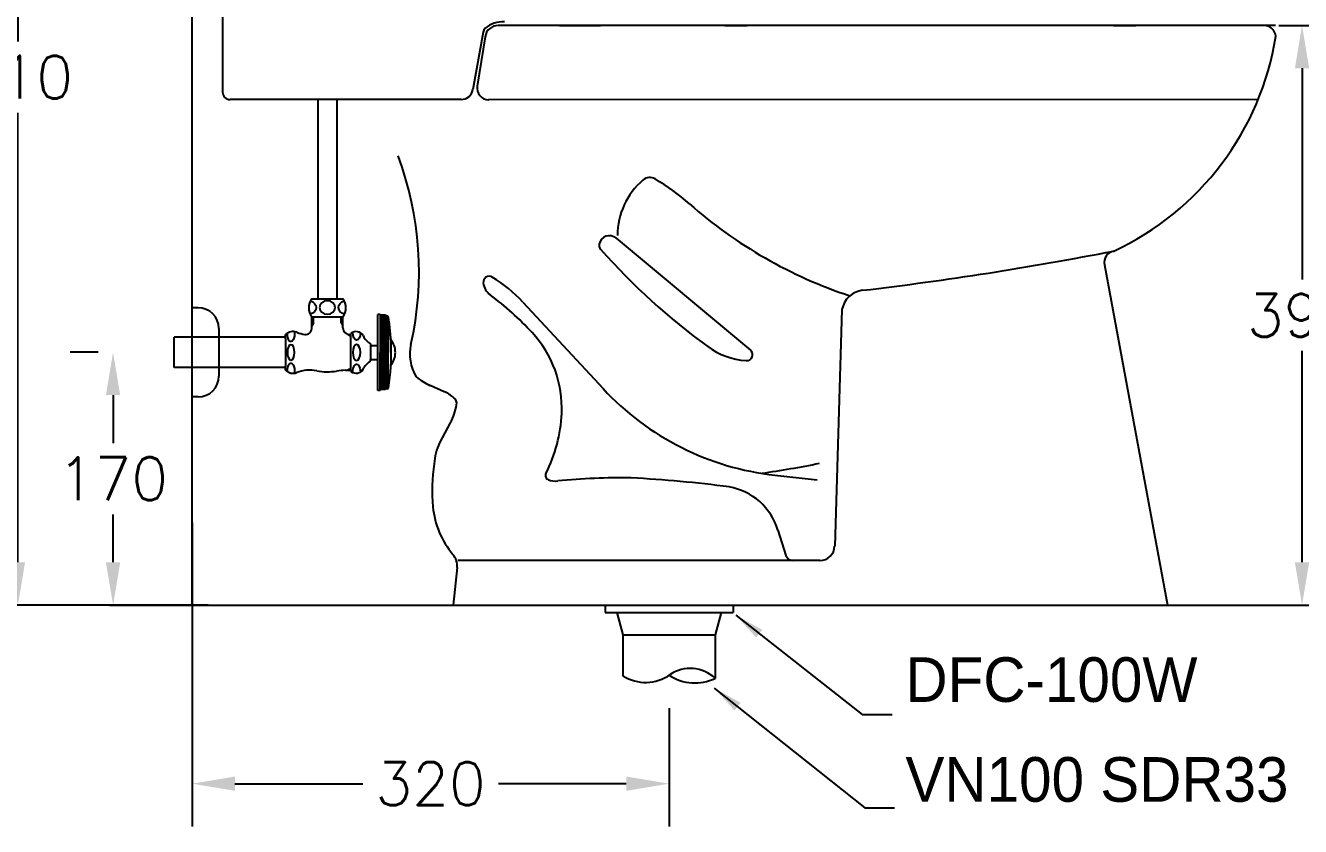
# Model space of a CAD drawing. Extents: x 66481 to 68906, y 58061 to 61491.
# Drawn here: x 66965 to 67822, y 58816 to 59354 of the extents above; entities that cross this region are included whole.
import ezdxf

# ---------------------------------------------------------------- set-up
doc = ezdxf.new("R2010")
doc.units = 0
doc.header["$MEASUREMENT"] = 0
doc.layers.get('Defpoints').update_dxf_attribs({"linetype": 'CONTINUOUS'})
for name, color, linetype in [('3', 3, 'CONTINUOUS'), ('6', 5, 'CONTINUOUS'), ('DEFAULT', 7, 'CONTINUOUS'), ('Dim', 4, 'CONTINUOUS'), ('MAIN', 7, 'CONTINUOUS')]:
    doc.layers.add(name, color=color, linetype=linetype)
doc.layers.add('AM_6', color=2, linetype='CONTINUOUS', lineweight=30)
doc.styles.add('h', font='', dxfattribs={"height": 30})
doc.styles.get("Standard").update_dxf_attribs({"font": 'txt.shx', "bigfont": 'ghs.shx'})
doc.styles.get('h').set_extended_font_data('Haansoft Batang')
doc.dimstyles.new('SERIM', dxfattribs={"dimscale": 10, "dimtxt": 3, "dimasz": 2, "dimexe": 1, "dimexo": 1.5, "dimgap": 1, "dimtad": 1, "dimtoh": 1, "dimdec": 0, "dimdsep": 46, "dimtxsty": 'h', "dimcen": -0.3, "dimclrt": 2, "dimadec": 0, "dimazin": 0, "dimtfac": 1, "dimtdec": 0, "dimtmove": 1, "dimatfit": 3, "dimfxl": 0, "dimtolj": 1, "dimtzin": 0, "dimarcsym": 0})
doc.dimstyles.get("Standard").update_dxf_attribs({"dimtxt": 0.18, "dimasz": 0.18, "dimexe": 0.18, "dimexo": 0.0625, "dimgap": 0.09, "dimtad": 0, "dimtih": 1, "dimtoh": 1, "dimdec": 4, "dimzin": 0, "dimdsep": 46, "dimtxsty": 'Standard', "dimcen": 0.09, "dimadec": 0, "dimazin": 0, "dimtfac": 1, "dimtdec": 4, "dimtofl": 0, "dimtmove": 0, "dimatfit": 0, "dimfxl": 0, "dimtolj": 1, "dimtzin": 0, "dimarcsym": 0})

# ---------------------------------------------------------------- blocks, each defined once
blk = doc.blocks.new('*D34')
at = {"layer": 'Defpoints', "color": 0}
for p in [(67023.76, 59134.4), (67023.76, 59134.4), (67057.36, 58964.4)]:
    blk.add_point(p, dxfattribs=at)
at = {"layer": 'Dim', "color": 0, "lineweight": -2}
for p, q in [((67013.76, 59134.4), (66994.96, 59134.4)), ((67023.76, 59105.6), (67023.76, 59073.4)), ((67023.76, 58993.2), (67023.76, 59025.4)), ((67047.36, 58964.4), (66994.96, 58964.4))]:
    blk.add_line(p, q, dxfattribs=at)
at = {"layer": 'Dim', "color": 0}
for points in [[(67018.96, 59105.6), (67028.56, 59105.6), (67023.76, 59134.4)], [(67018.96, 58993.2), (67028.56, 58993.2), (67023.76, 58964.4)]]:
    blk.add_solid(points, dxfattribs=at)
at = {"layer": 'Dim', "color": 0, "insert": (67023.76, 59049.4), "char_height": 40, "attachment_point": 5}
blk.add_mtext('\\A1;{\\Ftxt,ghs|c129;\\H0.72x;170}', dxfattribs=at)
blk = doc.blocks.new('*D39')
at = {"layer": 'Defpoints', "color": 0}
for p in [(67097.75, 59674.56), (66959.83, 58964.4), (67097.75, 58964.4)]:
    blk.add_point(p, dxfattribs=at)
at = {"layer": 'Dim', "color": 0, "lineweight": -2}
for p, q in [((67087.75, 59674.56), (66931.03, 59674.56)), ((66959.83, 59645.76), (66959.83, 59343.48)), ((66959.83, 58993.2), (66959.83, 59295.48)), ((67087.75, 58964.4), (66931.03, 58964.4))]:
    blk.add_line(p, q, dxfattribs=at)
at = {"layer": 'Dim', "color": 0}
for points in [[(66955.03, 59645.76), (66964.63, 59645.76), (66959.83, 59674.56)], [(66955.03, 58993.2), (66964.63, 58993.2), (66959.83, 58964.4)]]:
    blk.add_solid(points, dxfattribs=at)
at = {"layer": 'Dim', "color": 0, "insert": (66959.83, 59319.48), "char_height": 28.8, "attachment_point": 5}
blk.add_mtext('\\A1;710', dxfattribs=at)
blk = doc.blocks.new('*D40')
at = {"layer": 'Defpoints', "color": 0}
for p in [(67797.12, 59354.19), (67797.12, 58964.4), (67822.7, 58964.4)]:
    blk.add_point(p, dxfattribs=at)
at = {"layer": 'Dim', "color": 0, "lineweight": -2}
for p, q in [((67807.12, 59354.19), (67851.5, 59354.19)), ((67822.7, 59325.39), (67822.7, 59183.3)), ((67822.7, 58993.2), (67822.7, 59135.3)), ((67807.12, 58964.4), (67851.5, 58964.4))]:
    blk.add_line(p, q, dxfattribs=at)
at = {"layer": 'Dim', "color": 0}
for points in [[(67817.9, 59325.39), (67827.5, 59325.39), (67822.7, 59354.19)], [(67817.9, 58993.2), (67827.5, 58993.2), (67822.7, 58964.4)]]:
    blk.add_solid(points, dxfattribs=at)
at = {"layer": 'Dim', "color": 0, "insert": (67822.7, 59159.3), "char_height": 28.8, "attachment_point": 5}
blk.add_mtext('\\A1;390', dxfattribs=at)
blk = doc.blocks.new('*D35')
at = {"layer": 'Defpoints', "color": 0}
for p in [(67076.88, 58964.4), (67397.36, 58905.1), (67076.88, 58844.3)]:
    blk.add_point(p, dxfattribs=at)
at = {"layer": 'Dim', "color": 0, "lineweight": -2}
for p, q in [((67076.88, 58954.4), (67076.88, 58815.5)), ((67397.36, 58895.1), (67397.36, 58815.5)), ((67105.68, 58844.3), (67191.52, 58844.3)), ((67368.56, 58844.3), (67282.72, 58844.3))]:
    blk.add_line(p, q, dxfattribs=at)
at = {"layer": 'Dim', "color": 0}
for points in [[(67105.68, 58849.1), (67105.68, 58839.5), (67076.88, 58844.3)], [(67368.56, 58849.1), (67368.56, 58839.5), (67397.36, 58844.3)]]:
    blk.add_solid(points, dxfattribs=at)
at = {"layer": 'Dim', "color": 0, "insert": (67237.12, 58844.3), "char_height": 28.8, "attachment_point": 5}
blk.add_mtext('\\A1;320', dxfattribs=at)

msp = doc.modelspace()

# ---------------------------------------------------------------- linework, layer by layer
at = {"layer": '3', "color": 0}
msp.add_line((67257.61, 59304.4), (67102.36, 59304.4), dxfattribs=at)
at = {"layer": '6', "color": 0}
for p, q in [((67161.38, 59304.4), (67161.38, 59170.31)), ((67174.08, 59304.4), (67174.08, 59170.31)), ((67157.23, 59170.31), (67161.38, 59170.31)), ((67161.38, 59170.31), (67178.23, 59170.31)), ((67203.23, 59159.81), (67201.73, 59159.81)), ((67201.73, 59158.81), (67201.73, 59159.81)), ((67203.23, 59159.61), (67203.23, 59159.81)), ((67203.23, 59159.61), (67203.23, 59134.31)), ((67206.73, 59159.31), (67203.53, 59159.31)), ((67206.73, 59159.31), (67206.73, 59134.31)), ((67207.23, 59158.81), (67206.73, 59159.31)), ((67157.23, 59158.31), (67178.23, 59158.31)), ((67157.23, 59150.4), (67157.23, 59158.31)), ((67157.23, 59154.31), (67158.48, 59154.31)), ((67158.48, 59154.31), (67157.23, 59152.14)), ((67158.48, 59154.31), (67158.48, 59158.31)), ((67176.98, 59154.31), (67176.98, 59158.31)), ((67176.98, 59154.31), (67178.23, 59154.31)), ((67176.98, 59154.31), (67178.23, 59152.14)), ((67178.23, 59150.81), (67178.23, 59158.31)), ((67201.73, 59134.31), (67201.73, 59158.81)), ((67206.73, 59158.9), (67203.23, 59158.9)), ((67206.73, 59157.9), (67203.23, 59157.9)), ((67206.73, 59156.9), (67203.23, 59156.9)), ((67206.73, 59155.9), (67203.23, 59155.9)), ((67206.73, 59154.9), (67203.23, 59154.9)), ((67206.73, 59153.9), (67203.23, 59153.9)), ((67206.73, 59152.9), (67203.23, 59152.9)), ((67206.73, 59151.9), (67203.23, 59151.9)), ((67206.73, 59150.9), (67203.23, 59150.9)), ((67207.23, 59158.81), (67207.23, 59134.31)), ((67208.05, 59158.81), (67207.23, 59158.81)), ((67208.64, 59158.31), (67208.64, 59134.31)), ((67139.73, 59143.56), (67139.73, 59146.31)), ((67139.73, 59143.56), (67139.73, 59125.06)), ((67182.73, 59145.56), (67181.43, 59146.5)), ((67182.73, 59145.56), (67182.73, 59146.31)), ((67182.73, 59146.31), (67183.64, 59146.31)), ((67182.73, 59145.56), (67183.64, 59145.56)), ((67183.64, 59146.31), (67183.64, 59147.03)), ((67183.64, 59122.31), (67183.64, 59146.31)), ((67191.75, 59145.63), (67192.31, 59144.67)), ((67206.73, 59149.9), (67203.23, 59149.9)), ((67206.73, 59148.9), (67203.23, 59148.9)), ((67206.73, 59147.9), (67203.23, 59147.9)), ((67206.73, 59146.9), (67203.23, 59146.9)), ((67206.73, 59145.9), (67203.23, 59145.9)), ((67206.73, 59144.9), (67203.23, 59144.9)), ((67206.73, 59143.9), (67203.23, 59143.9)), ((67206.73, 59142.9), (67203.23, 59142.9)), ((67206.73, 59141.9), (67203.23, 59141.9)), ((67196.64, 59140.04), (67196.64, 59139.06)), ((67196.64, 59139.06), (67196.64, 59129.56)), ((67196.64, 59139.06), (67201.73, 59139.06)), ((67201.73, 59108.81), (67201.73, 59134.31)), ((67206.73, 59140.9), (67203.23, 59140.9)), ((67206.73, 59139.9), (67203.23, 59139.9)), ((67206.73, 59138.9), (67203.23, 59138.9)), ((67206.73, 59137.9), (67203.23, 59137.9)), ((67206.73, 59136.9), (67203.23, 59136.9)), ((67206.73, 59135.9), (67203.23, 59135.9)), ((67206.73, 59134.9), (67203.23, 59134.9)), ((67203.23, 59109.01), (67203.23, 59134.31)), ((67206.73, 59133.72), (67203.23, 59133.72)), ((67206.73, 59109.31), (67206.73, 59134.31)), ((67207.23, 59109.81), (67207.23, 59134.31)), ((67208.64, 59110.31), (67208.64, 59134.31)), ((67139.73, 59122.31), (67139.73, 59125.06)), ((67196.64, 59129.56), (67201.73, 59129.56)), ((67196.64, 59128.58), (67196.64, 59129.56)), ((67206.73, 59132.72), (67203.23, 59132.72)), ((67206.73, 59131.72), (67203.23, 59131.72)), ((67206.73, 59130.72), (67203.23, 59130.72)), ((67206.73, 59129.72), (67203.23, 59129.72)), ((67206.73, 59128.72), (67203.23, 59128.72)), ((67206.73, 59127.72), (67203.23, 59127.72)), ((67206.73, 59126.72), (67203.23, 59126.72)), ((67206.73, 59125.72), (67203.23, 59125.72)), ((67206.73, 59124.72), (67203.23, 59124.72)), ((67139.73, 59124.06), (67139.73, 59123.88)), ((67180.01, 59122.31), (67183.64, 59122.31)), ((67182.73, 59123.06), (67181.43, 59122.31)), ((67182.73, 59122.31), (67182.73, 59123.06)), ((67182.73, 59123.06), (67183.64, 59123.06)), ((67183.64, 59121.59), (67183.64, 59122.31)), ((67191.75, 59122.99), (67192.31, 59123.94)), ((67206.73, 59123.72), (67203.23, 59123.72)), ((67206.73, 59122.72), (67203.23, 59122.72)), ((67206.73, 59121.72), (67203.23, 59121.72)), ((67206.73, 59120.72), (67203.23, 59120.72)), ((67206.73, 59119.72), (67203.23, 59119.72)), ((67206.73, 59118.72), (67203.23, 59118.72)), ((67206.73, 59117.72), (67203.23, 59117.72)), ((67206.73, 59116.72), (67203.23, 59116.72)), ((67203.23, 59108.81), (67201.73, 59108.81)), ((67206.73, 59115.72), (67203.23, 59115.72)), ((67206.73, 59114.72), (67203.23, 59114.72)), ((67206.73, 59113.72), (67203.23, 59113.72)), ((67206.73, 59112.72), (67203.23, 59112.72)), ((67206.73, 59111.72), (67203.23, 59111.72)), ((67206.73, 59110.72), (67203.23, 59110.72)), ((67206.73, 59109.72), (67203.23, 59109.72)), ((67203.23, 59108.81), (67203.23, 59109.01)), ((67206.73, 59109.31), (67203.53, 59109.31)), ((67207.23, 59109.81), (67206.73, 59109.31)), ((67208.05, 59109.81), (67207.23, 59109.81))]:
    msp.add_line(p, q, dxfattribs=at)
for centre, radius, start, end in [((67165.23, 59164.31), 10, 143.1301, 216.8699), ((67170.23, 59164.31), 10, 323.1301, 36.8699), ((67203.53, 59159.61), 0.3, 180, 270), ((67153.23, 59150.4), 4, 262.28832, 0), ((67182.73, 59150.81), 4.5, 180, 270), ((67208.05, 59158.11), 0.7, 9.49341, 90), ((67065.73, 59134.31), 145, 1.94314, 9.49341), ((67144.63, 59141.32), 7, 69.03386, 134.51294), ((67156.02, 59171.04), 24.83, 249.03386, 262.28832), ((67187.11, 59142.95), 5.36, 30, 130.43057), ((67204.43, 59151.67), 14, 210, 236.19018), ((67199.47, 59134.26), 14, 0.24727, 38.21407), ((67065.73, 59134.31), 145, 350.50659, 1.94314), ((67199.47, 59134.39), 14, 321.78593, 359.75273), ((67204.43, 59116.94), 14, 123.80982, 150), ((67144.63, 59127.3), 7, 225.5, 290.96614), ((67156.02, 59097.58), 24.83, 79.26272, 110.96614), ((67167.73, 59159.31), 38, 259.26273, 279.30483), ((67180.01, 59084.31), 38, 90, 99.30482), ((67187.11, 59125.67), 5.36, 229.56943, 330), ((67203.53, 59109.01), 0.3, 90, 180), ((67208.05, 59110.51), 0.7, 270, 350.50659)]:
    msp.add_arc(centre, radius, start, end, dxfattribs=at)
at = {"layer": '6', "color": 0, "extrusion": (0, 0, -1)}
for centre, major_axis, ratio, start_param, end_param in [((67155.04, 59164.54), (-5.23, 0), 0.866391, 1.824119, 4.49897), ((67180.5, 59164.54), (-5.23, 0), 0.866391, 4.942097, 7.58465), ((67143.29, 59146.81), (0, -5.22), 0.46009, 4.433611, 7.934688), ((67187.4, 59147.9), (0, -5.4), 0.478204, 4.79078, 7.834251), ((67143.29, 59121.9), (0, -5.22), 0.46009, 1.472186, 5.009627), ((67187.4, 59120.99), (0, -5.4), 0.478204, 1.540108, 4.68362)]:
    msp.add_ellipse(centre, major_axis=major_axis, ratio=ratio, start_param=start_param, end_param=end_param, dxfattribs=at)
for centre, major_axis, ratio in [((67167.73, 59164.54), (-5.23, 0), 0.866391), ((67143.29, 59134.31), (0, -5.22), 0.46009), ((67187.4, 59134.31), (0, -5.4), 0.478204)]:
    msp.add_ellipse(centre, major_axis=major_axis, ratio=ratio, dxfattribs=at)
at = {"layer": 'DEFAULT', "color": 7}
msp.add_line((67021.34, 58964.4), (67132.42, 58964.4), dxfattribs=at)
at = {"layer": 'Dim', "color": 0}
msp.add_line((67097.36, 59636.06), (67097.36, 59309.4), dxfattribs=at)
at = {"layer": 'Dim', "color": 7}
msp.add_line((67076.88, 59019.94), (67076.88, 58908.86), dxfattribs=at)
at = {"layer": 'Dim', "color": 0}
for centre, radius, start, end in [((67285.5, 59338.69), 17.93, 85.87096, 130.63204), ((67277.3, 59348.71), 5, 134.10732, 169.86512), ((67102.36, 59309.4), 5, 180, 270)]:
    msp.add_arc(centre, radius, start, end, dxfattribs=at)
at = {"layer": 'MAIN', "color": 0}
for p, q in [((67076.88, 58964.4), (67076.88, 60690.67)), ((67272.38, 59349.59), (67265.49, 59311.04)), ((67804.86, 59354.19), (67282.62, 59354.19)), ((67797.12, 59354.19), (67297.37, 59354.19)), ((67323.74, 59354.19), (67351.41, 59354.19)), ((67434.76, 59354.19), (67449.76, 59354.19)), ((67696.11, 59354.19), (67711.11, 59354.19)), ((67273.74, 59346.62), (67268.4, 59313.46)), ((67249.49, 59304.4), (67102.36, 59304.4)), ((67793.21, 59304.39), (67276.09, 59304.19)), ((67361.79, 59211.17), (67452.02, 59135.86)), ((67689.88, 59193.24), (67732.36, 58964.4)), ((67299.11, 59168.22), (67352.98, 59110.04)), ((67080.88, 59164.4), (67076.88, 59164.4)), ((67076.88, 59104.4), (67076.88, 59164.4)), ((67513.57, 59163.2), (67508.65, 59004.11)), ((67094.88, 59150.4), (67094.88, 59118.4)), ((67064.88, 59124.15), (67064.88, 59144.65)), ((67076.88, 59144.65), (67064.88, 59144.65)), ((67139.73, 59144.65), (67072.36, 59144.65)), ((67076.88, 59124.15), (67064.88, 59124.15)), ((67139.73, 59124.15), (67075.36, 59124.15)), ((67246.26, 59107.92), (67236.84, 59112.14)), ((67080.88, 59104.4), (67076.88, 59104.4)), ((67250.38, 59087), (67243.04, 59073.47)), ((67468.55, 59051.83), (67496.86, 59048.72)), ((67470.49, 59014.72), (67475.92, 58997.87)), ((67254.89, 58989.6), (67252.36, 58964.4)), ((67498.66, 58994.4), (67255.34, 58994.4)), ((67057.36, 58964.4), (68531.38, 58964.4)), ((67354.36, 58964.4), (67354.36, 58959.4)), ((67440.36, 58964.4), (67440.36, 58959.4)), ((67354.36, 58959.4), (67440.36, 58959.4)), ((67362.36, 58959.4), (67366.36, 58944.4)), ((67432.36, 58959.4), (67428.36, 58944.4)), ((67366.36, 58944.4), (67428.36, 58944.4)), ((67366.36, 58944.4), (67366.36, 58916.89)), ((67428.36, 58944.4), (67428.36, 58915.12))]:
    msp.add_line(p, q, dxfattribs=at)
for centre, radius, start, end in [((67282.62, 59345.19), 9, 90, 170.8591), ((67797.12, 59346.19), 8, 5.31953, 90), ((67797.12, 59346.19), 8, 5.31953, 90), ((67614.95, 59377.07), 192.51, 294.94544, 350.9927), ((67276.3, 59312.19), 8, 170.85821, 270), ((67257.61, 59312.4), 8, 270, 350.17809), ((67005.98, 59188.49), 223.36, 347.37874, 20.47455), ((67412.62, 59212.5), 50, 130.96559, 179.40522), ((67384.42, 59244.96), 7, 59.49447, 130.96559), ((67311.83, 59121.76), 150, 48.59133, 59.49447), ((67616.09, 59466.76), 310, 228.59133, 251.73105), ((67357.29, 59205.82), 7, 49.94906, 168.67418), ((67354.34, 59206.41), 4, 168.67418, 221.50415), ((67688.36, 59501.96), 450, 221.50415, 233.92583), ((67257.34, 61452.41), 2292.28, 276.76607, 281.03608), ((67697.75, 59194.69), 8, 101.59193, 190.42809), ((67697.75, 59194.69), 8, 101.59193, 190.42809), ((67276.52, 59181.53), 4, 58.81932, 187.43431), ((67229.4, 59103.68), 95, 42.79599, 58.81932), ((67284.45, 59182.57), 12, 187.43431, 233.16628), ((67529.29, 59160.21), 16, 96.76595, 169.22877), ((67529.29, 59160.21), 16, 96.76595, 169.22877), ((67151.36, 59004.88), 210, 42.86411, 53.16628), ((67080.88, 59150.4), 14, 0, 90), ((67250.31, 59096.72), 75, 357.4154, 42.86411), ((67253.21, 59133.13), 30, 167.37874, 210.47928), ((67452.82, 59178.66), 50, 233.92583, 265.81676), ((67449.47, 59132.78), 4, 265.81676, 50.34717), ((67080.88, 59118.4), 14, 270, 360), ((67254.29, 59151.44), 43, 231.21488, 245.88357), ((67234.41, 59081.45), 29, 50.50682, 65.88323), ((67488.73, 59235.73), 185, 222.79599, 263.73831), ((67215.2, 59106.03), 40, 331.58847, 350.03542), ((67249.67, 59099.97), 5, 350.03542, 50.50682), ((67225.34, 59097.84), 100, 333.28621, 357.4154), ((67280.24, 59056.65), 40.82, 155.66912, 176.18178), ((67356.64, 59041.14), 118.54, 171.15387, 185.13906), ((67352.42, 59783.13), 737.93, 278.35387, 281.41523), ((67317.34, 59051.54), 3, 153.28621, 249.56202), ((67321.16, 59061.78), 13.93, 249.56202, 275.60686), ((67364.53, 58619.98), 430, 89.00593, 95.60686), ((67330.72, 58242.71), 808.26, 82.39296, 87.07318), ((67430.7, 59002.96), 41.5, 16.47143, 80.25933), ((67298.23, 59036.92), 60, 186.12754, 219.84171), ((67242.95, 58990.8), 12, 354.26923, 39.84171), ((67480.67, 58999.4), 5, 197.83584, 270.0002), ((67498.65, 59004.4), 10, 270, 358.29843), ((67411.6, 58897.43), 24.37, 46.53795, 123.88218), ((67381.63, 58940.53), 28.14, 237.14755, 305.62875), ((67414.75, 58944.17), 32.09, 237.19027, 295.10181)]:
    msp.add_arc(centre, radius, start, end, dxfattribs=at)

# ---------------------------------------------------------------- texts
at = {"layer": 'AM_6', "color": 0, "char_height": 30, "attachment_point": 4}
for s, insert in [('{\\fGulim|b0|i0|c129|p50;DFC-100W}', (67556.21, 58914.1)), ('{\\fGulim|b0|i0|c129|p50;VN100 SDR33}', (67556.21, 58846.95))]:
    msp.add_mtext(s, dxfattribs=dict(at, insert=insert))

# ---------------------------------------------------------------- dimensions: what is measured, and where the dimension line sits
at = {"layer": 'Dim', "color": 0}
dim = msp.add_linear_dim(base=(66959.83, 58964.4), p1=(67097.75, 59674.56), p2=(67097.75, 58964.4), angle=90, dimstyle='Standard', override={"dimscale": 160, "dimgap": 0.06, "dimdec": 0, "dimatfit": 3}, dxfattribs=at)
dim.commit()
dim.dimension.update_dxf_attribs({"geometry": '*D39', "text_midpoint": (66959.83, 59319.48), "dimtype": 160})
dim = msp.add_linear_dim(base=(67822.7, 58964.4), p1=(67797.12, 59354.19), p2=(67797.12, 58964.4), angle=90, dimstyle='Standard', override={"dimscale": 160, "dimgap": 0.06, "dimdec": 0, "dimatfit": 3}, dxfattribs=at)
dim.commit()
dim.dimension.update_dxf_attribs({"geometry": '*D40', "text_midpoint": (67822.7, 59159.3)})
dim = msp.add_linear_dim(base=(67023.76, 59134.4), p1=(67057.36, 58964.4), p2=(67023.76, 59134.4), angle=270, text='{\\Ftxt,ghs|c129;\\H0.72x;<>}', dimstyle='Standard', override={"dimscale": 160, "dimtxt": 0.25, "dimgap": 0.06, "dimdec": 0, "dimatfit": 3}, dxfattribs=at)
dim.commit()
dim.dimension.update_dxf_attribs({"geometry": '*D34', "text_midpoint": (67023.76, 59049.4), "dimtype": 160})
at = {"layer": 'Dim', "color": 7}
dim = msp.add_linear_dim(base=(67076.88, 58844.3), p1=(67397.36, 58905.1), p2=(67076.88, 58964.4), dimstyle='Standard', override={"dimscale": 160, "dimgap": 0.06, "dimdec": 0, "dimatfit": 3, "dimarcsym": 1}, dxfattribs=at)
dim.commit()
dim.dimension.update_dxf_attribs({"geometry": '*D35', "text_midpoint": (67237.12, 58844.3)})

# ---------------------------------------------------------------- leaders
at = {"layer": 'Dim', "color": 0}
for points in [[(67442.21, 58957.57), (67527.21, 58890.91), (67547.21, 58890.91)], [(67427.76, 58908.6), (67528.85, 58827.96), (67548.85, 58827.96)]]:
    msp.add_leader(points, dimstyle='SERIM', override={"dimse1": 1}, dxfattribs=at)

doc.saveas('drawing.dxf')
